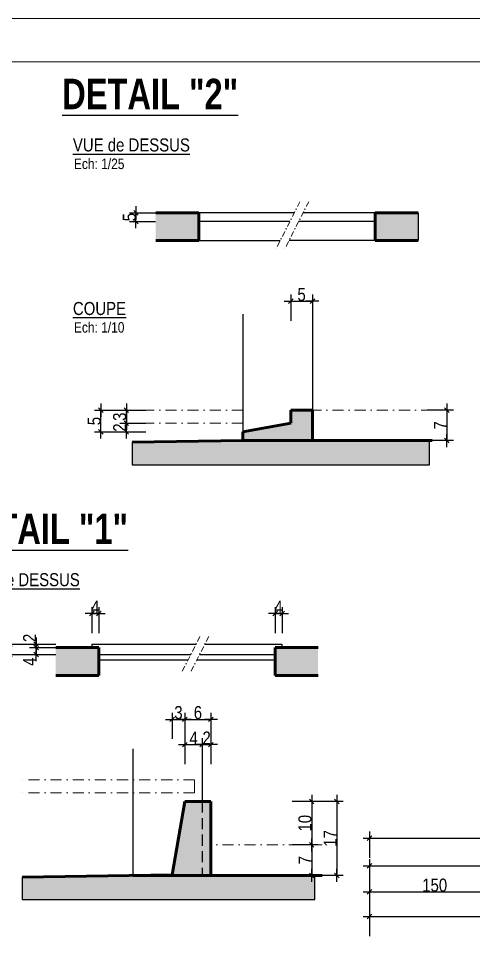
# Model space of a CAD drawing. Header units: centimetres. Extents: x 38820 to 82487, y -36363 to -12804.
# Drawn here: x 48788 to 49311, y -19890 to -18827 of the extents above; entities that cross this region are included whole.
import ezdxf
from ezdxf.enums import TextEntityAlignment as Align

# ---------------------------------------------------------------- set-up
doc = ezdxf.new("R2010")
doc.units = ezdxf.units.CM
doc.header["$LTSCALE"] = 0.5
doc.linetypes.add('CACHEX2', pattern=[19.05, 12.7, -6.35])
doc.linetypes.add('TIRETPTX2', pattern=[50.8, 25.4, -12.7, 0, -12.7])
doc.layers.get('DEFPOINTS').update_dxf_attribs({"linetype": 'CONTINUOUS'})
for name, color, linetype, lineweight in [('01_Cad_1_', 5, 'CONTINUOUS', 9), ('01_murs_coup', 5, 'CONTINUOUS', 60), ('01_tram_axes', 2, 'TIRETPTX2', 9)]:
    doc.layers.add(name, color=color, linetype=linetype, lineweight=lineweight)
for name, color, linetype in [('01_cote_gen', 4, 'CONTINUOUS'), ('01_linteaux', 2, 'CONTINUOUS'), ('01_poch_BN', 9, 'CONTINUOUS'), ('01_texte', 230, 'CONTINUOUS'), ('AA_COTES', 2, 'CONTINUOUS')]:
    doc.layers.add(name, color=color, linetype=linetype)
doc.styles.add('ARIAL NA', font='ARIALN.TTF')
doc.styles.add('impact', font='impact.ttf')
doc.styles.add('STYLE2', font='ARIALN.TTF')
doc.dimstyles.new('JB10', dxfattribs={"dimscale": 0.1, "dimtxt": 150, "dimasz": 15, "dimexe": 0.1, "dimexo": 0.1, "dimgap": 0.09, "dimtad": 1, "dimdec": 1, "dimlfac": 0.2, "dimdsep": 46, "dimtxsty": 'STYLE2', "dimblk1": 'BOND_G', "dimblk2": 'BOND_D', "dimsah": 1, "dimcen": 1.5, "dimdle": 0.01, "dimse1": 1, "dimse2": 1, "dimclrd": 4, "dimclre": 2, "dimclrt": 6, "dimazin": 2, "dimtfac": 2.333333, "dimtdec": 1, "dimtix": 1, "dimtmove": 2, "dimatfit": 3, "dimldrblk": 'BOND_G', "dimfxl": 1, "dimtolj": 1, "dimtzin": 0, "dimarcsym": 0})
doc.dimstyles.new('JB25', dxfattribs={"dimscale": 0.1, "dimtxt": 150, "dimasz": 15, "dimexe": 0.1, "dimexo": 0.1, "dimgap": 0.09, "dimtad": 1, "dimdec": 1, "dimlfac": 0.5, "dimdsep": 46, "dimtxsty": 'STYLE2', "dimblk1": 'BOND_G', "dimblk2": 'BOND_D', "dimsah": 1, "dimcen": 1.5, "dimdle": 0.01, "dimse1": 1, "dimse2": 1, "dimclrd": 4, "dimclre": 2, "dimclrt": 6, "dimazin": 2, "dimtfac": 2.333333, "dimtdec": 1, "dimtix": 1, "dimtmove": 2, "dimatfit": 3, "dimldrblk": 'BOND_G', "dimfxl": 1, "dimtolj": 1, "dimtzin": 0, "dimarcsym": 0})
doc.dimstyles.new('JB50', dxfattribs={"dimscale": 0.1, "dimtxt": 150, "dimasz": 15, "dimexe": 0.1, "dimexo": 0.1, "dimgap": 0.09, "dimtad": 1, "dimdec": 1, "dimdsep": 46, "dimtxsty": 'STYLE2', "dimblk1": 'BOND_G', "dimblk2": 'BOND_D', "dimsah": 1, "dimcen": 1.5, "dimdle": 0.01, "dimse1": 1, "dimse2": 1, "dimclrd": 4, "dimclre": 2, "dimclrt": 6, "dimazin": 2, "dimtfac": 2.333333, "dimtdec": 1, "dimtix": 1, "dimtmove": 2, "dimatfit": 3, "dimldrblk": 'BOND_G', "dimfxl": 1, "dimtolj": 1, "dimtzin": 0, "dimarcsym": 0})

# ---------------------------------------------------------------- blocks, each defined once
blk = doc.blocks.new('BOND_G')
at = {"layer": 'AA_COTES', "color": 0}
for p, q in [((0, -5), (0, 15)), ((5, 0), (-5, 0)), ((1.77, 1.77), (-1.77, -1.77))]:
    blk.add_line(p, q, dxfattribs=at)
blk = doc.blocks.new('BOND_D')
at = {"layer": 'AA_COTES', "color": 0}
for p, q in [((5, 0), (-5, 0)), ((-1.77, -1.77), (1.77, 1.77)), ((0, 5), (0, -15))]:
    blk.add_line(p, q, dxfattribs=at)
blk = doc.blocks.new('*D1467')
at = {"layer": '01_linteaux', "color": 4, "lineweight": -2, "transparency": 16777216}
blk.add_line((49193.1, -19769.2), (50724.1, -19769.2), dxfattribs=at)
at = {"layer": 'DEFPOINTS', "color": 0}
for p in [(50725.6, -19769.2), (49191.6, -19903.2), (50725.6, -19907.7)]:
    blk.add_point(p, dxfattribs=at)
at = {"layer": '01_linteaux', "color": 4, "lineweight": -2, "transparency": 16777216, "xscale": 1.5, "yscale": 1.5, "zscale": 1.5, "rotation": 180}
blk.add_blockref('BOND_G', (49191.6, -19769.2), dxfattribs=at)
at = {"layer": '01_linteaux', "color": 4, "lineweight": -2, "transparency": 16777216, "xscale": 1.5, "yscale": 1.5, "zscale": 1.5}
blk.add_blockref('BOND_D', (50725.6, -19769.2), dxfattribs=at)
at = {"layer": '01_linteaux', "color": 6, "transparency": 16777216, "insert": (49958.6, -19761.5), "char_height": 15, "attachment_point": 5, "style": 'STYLE2'}
blk.add_mtext('\\A1;1534', dxfattribs=at)
blk = doc.blocks.new('*D1494')
at = {"layer": '01_cote_gen', "color": 4, "lineweight": -2, "transparency": 16777216}
blk.add_line((49193.1, -19800.9), (50319.1, -19800.9), dxfattribs=at)
at = {"layer": 'DEFPOINTS', "color": 0}
for p in [(49191.6, -19791.7), (50320.6, -19800.9), (50320.6, -19914)]:
    blk.add_point(p, dxfattribs=at)
at = {"layer": '01_cote_gen', "color": 4, "lineweight": -2, "transparency": 16777216, "xscale": 1.5, "yscale": 1.5, "zscale": 1.5, "rotation": 180}
blk.add_blockref('BOND_G', (49191.6, -19800.9), dxfattribs=at)
at = {"layer": '01_cote_gen', "color": 4, "lineweight": -2, "transparency": 16777216, "xscale": 1.5, "yscale": 1.5, "zscale": 1.5}
blk.add_blockref('BOND_D', (50320.6, -19800.9), dxfattribs=at)
at = {"layer": '01_cote_gen', "color": 6, "transparency": 16777216, "insert": (49756.1, -19793.2), "char_height": 15, "attachment_point": 5, "style": 'STYLE2'}
blk.add_mtext('\\A1;1129', dxfattribs=at)
blk = doc.blocks.new('*D1497')
at = {"layer": '01_cote_gen', "color": 4, "lineweight": -2, "transparency": 16777216}
blk.add_line((49193.1, -19830.9), (49340.1, -19830.9), dxfattribs=at)
at = {"layer": 'DEFPOINTS', "color": 0}
for p in [(49341.6, -19830.9), (49191.6, -19856.5), (49341.6, -19856.5)]:
    blk.add_point(p, dxfattribs=at)
at = {"layer": '01_cote_gen', "color": 4, "lineweight": -2, "transparency": 16777216, "xscale": 1.5, "yscale": 1.5, "zscale": 1.5, "rotation": 180}
blk.add_blockref('BOND_G', (49191.6, -19830.9), dxfattribs=at)
at = {"layer": '01_cote_gen', "color": 4, "lineweight": -2, "transparency": 16777216, "xscale": 1.5, "yscale": 1.5, "zscale": 1.5}
blk.add_blockref('BOND_D', (49341.6, -19830.9), dxfattribs=at)
at = {"layer": '01_cote_gen', "color": 6, "transparency": 16777216, "insert": (49266.6, -19823.3), "char_height": 15, "attachment_point": 5, "style": 'STYLE2'}
blk.add_mtext('\\A1;150', dxfattribs=at)
blk = doc.blocks.new('*D1504')
at = {"layer": '01_cote_gen', "color": 4, "lineweight": -2, "transparency": 16777216}
blk.add_line((49193.1, -19859.4), (49826.1, -19859.4), dxfattribs=at)
at = {"layer": 'DEFPOINTS', "color": 0}
for p in [(49827.6, -19859.4), (49191.6, -19881.9), (49827.6, -19914)]:
    blk.add_point(p, dxfattribs=at)
at = {"layer": '01_cote_gen', "color": 4, "lineweight": -2, "transparency": 16777216, "xscale": 1.5, "yscale": 1.5, "zscale": 1.5, "rotation": 180}
blk.add_blockref('BOND_G', (49191.6, -19859.4), dxfattribs=at)
at = {"layer": '01_cote_gen', "color": 4, "lineweight": -2, "transparency": 16777216, "xscale": 1.5, "yscale": 1.5, "zscale": 1.5}
blk.add_blockref('BOND_D', (49827.6, -19859.4), dxfattribs=at)
at = {"layer": '01_cote_gen', "color": 6, "transparency": 16777216, "insert": (49509.6, -19851.7), "char_height": 15, "attachment_point": 5, "style": 'STYLE2'}
blk.add_mtext('\\A1;636', dxfattribs=at)
blk = doc.blocks.new('*D1752')
at = {"layer": '01_cote_gen', "color": 4, "lineweight": -2, "transparency": 16777216}
blk.add_line((49280.6, -19278.7), (49280.6, -19310.7), dxfattribs=at)
at = {"layer": 'DEFPOINTS', "color": 0}
for p in [(49135.9, -19277.2), (49154.8, -19312.2), (49280.6, -19312.2)]:
    blk.add_point(p, dxfattribs=at)
at = {"layer": '01_cote_gen', "color": 4, "lineweight": -2, "transparency": 16777216, "xscale": 1.5, "yscale": 1.5, "zscale": 1.5}
for name, p, rotation in [('BOND_G', (49280.6, -19277.2), 90), ('BOND_D', (49280.6, -19312.2), 270)]:
    blk.add_blockref(name, p, dxfattribs=dict(at, rotation=rotation))
at = {"layer": '01_cote_gen', "color": 6, "transparency": 16777216, "insert": (49273.1, -19294.7), "char_height": 15, "attachment_point": 5, "rotation": 90, "style": 'STYLE2'}
blk.add_mtext('\\A1;7', dxfattribs=at)
blk = doc.blocks.new('*D1753')
at = {"layer": '01_cote_gen', "color": 4, "lineweight": -2, "transparency": 16777216}
blk.add_line((48922.8, -19058.8), (48922.8, -19051.8), dxfattribs=at)
at = {"layer": 'DEFPOINTS', "color": 0}
for p in [(48922.8, -19050.3), (48995.1, -19050.3), (48995.1, -19060.3)]:
    blk.add_point(p, dxfattribs=at)
at = {"layer": '01_cote_gen', "color": 4, "lineweight": -2, "transparency": 16777216, "xscale": 1.5, "yscale": 1.5, "zscale": 1.5}
for name, p, rotation in [('BOND_D', (48922.8, -19050.3), 90), ('BOND_G', (48922.8, -19060.3), 270)]:
    blk.add_blockref(name, p, dxfattribs=dict(at, rotation=rotation))
at = {"layer": '01_cote_gen', "color": 6, "transparency": 16777216, "insert": (48915.2, -19055.3), "char_height": 15, "attachment_point": 5, "rotation": 90, "style": 'STYLE2'}
blk.add_mtext('\\A1;5', dxfattribs=at)
blk = doc.blocks.new('*D1754')
at = {"layer": '01_cote_gen', "color": 4, "lineweight": -2, "transparency": 16777216}
blk.add_line((49102.4, -19151.8), (49124.4, -19151.8), dxfattribs=at)
at = {"layer": 'DEFPOINTS', "color": 0}
for p in [(49125.9, -19151.8), (49100.9, -19277.2), (49125.9, -19269.5)]:
    blk.add_point(p, dxfattribs=at)
at = {"layer": '01_cote_gen', "color": 4, "lineweight": -2, "transparency": 16777216, "xscale": 1.5, "yscale": 1.5, "zscale": 1.5, "rotation": 180}
blk.add_blockref('BOND_G', (49100.9, -19151.8), dxfattribs=at)
at = {"layer": '01_cote_gen', "color": 4, "lineweight": -2, "transparency": 16777216, "xscale": 1.5, "yscale": 1.5, "zscale": 1.5}
blk.add_blockref('BOND_D', (49125.9, -19151.8), dxfattribs=at)
at = {"layer": '01_cote_gen', "color": 6, "transparency": 16777216, "insert": (49113.4, -19144.2), "char_height": 15, "attachment_point": 5, "style": 'STYLE2'}
blk.add_mtext('\\A1;5', dxfattribs=at)
blk = doc.blocks.new('*D1742')
at = {"layer": '01_cote_gen', "color": 4, "lineweight": -2, "transparency": 16777216}
blk.add_line((48911.7, -19300.7), (48911.7, -19293.7), dxfattribs=at)
at = {"layer": 'DEFPOINTS', "color": 0}
for p in [(48911.7, -19292.2), (49024.1, -19292.2), (49045.9, -19302.2)]:
    blk.add_point(p, dxfattribs=at)
at = {"layer": '01_cote_gen', "color": 4, "lineweight": -2, "transparency": 16777216, "xscale": 1.5, "yscale": 1.5, "zscale": 1.5}
for name, p, rotation in [('BOND_D', (48911.7, -19292.2), 90), ('BOND_G', (48911.7, -19302.2), 270)]:
    blk.add_blockref(name, p, dxfattribs=dict(at, rotation=rotation))
at = {"layer": '01_cote_gen', "color": 6, "transparency": 16777216, "insert": (48904.1, -19297.2), "char_height": 15, "attachment_point": 5, "rotation": 90, "style": 'STYLE2'}
blk.add_mtext('\\A1;2', dxfattribs=at)
blk = doc.blocks.new('*D1743')
at = {"layer": '01_cote_gen', "color": 4, "lineweight": -2, "transparency": 16777216}
blk.add_line((48911.7, -19290.7), (48911.7, -19278.7), dxfattribs=at)
at = {"layer": 'DEFPOINTS', "color": 0}
for p in [(48911.7, -19277.2), (49024.1, -19277.2), (48940.2, -19292.2)]:
    blk.add_point(p, dxfattribs=at)
at = {"layer": '01_cote_gen', "color": 4, "lineweight": -2, "transparency": 16777216, "xscale": 1.5, "yscale": 1.5, "zscale": 1.5}
for name, p, rotation in [('BOND_D', (48911.7, -19277.2), 90), ('BOND_G', (48911.7, -19292.2), 270)]:
    blk.add_blockref(name, p, dxfattribs=dict(at, rotation=rotation))
at = {"layer": '01_cote_gen', "color": 6, "transparency": 16777216, "insert": (48904, -19284.7), "char_height": 15, "attachment_point": 5, "rotation": 90, "style": 'STYLE2'}
blk.add_mtext('\\A1;3', dxfattribs=at)
blk = doc.blocks.new('*D1744')
at = {"layer": '01_cote_gen', "color": 4, "lineweight": -2, "transparency": 16777216}
blk.add_line((48882.5, -19300.7), (48882.5, -19278.7), dxfattribs=at)
at = {"layer": 'DEFPOINTS', "color": 0}
for p in [(48882.5, -19277.2), (48928, -19277.2), (48934.2, -19302.2)]:
    blk.add_point(p, dxfattribs=at)
at = {"layer": '01_cote_gen', "color": 4, "lineweight": -2, "transparency": 16777216, "xscale": 1.5, "yscale": 1.5, "zscale": 1.5}
for name, p, rotation in [('BOND_D', (48882.5, -19277.2), 90), ('BOND_G', (48882.5, -19302.2), 270)]:
    blk.add_blockref(name, p, dxfattribs=dict(at, rotation=rotation))
at = {"layer": '01_cote_gen', "color": 6, "transparency": 16777216, "insert": (48874.8, -19289.7), "char_height": 15, "attachment_point": 5, "rotation": 90, "style": 'STYLE2'}
blk.add_mtext('\\A1;5', dxfattribs=at)
blk = doc.blocks.new('*D1763')
at = {"layer": '01_cote_gen', "color": 4, "lineweight": -2, "transparency": 16777216}
blk.add_line((48980.6, -19632.6), (49007.6, -19632.6), dxfattribs=at)
at = {"layer": 'DEFPOINTS', "color": 0}
for p in [(49009.1, -19632.6), (48979.1, -19727), (49009.1, -19727)]:
    blk.add_point(p, dxfattribs=at)
at = {"layer": '01_cote_gen', "color": 4, "lineweight": -2, "transparency": 16777216, "xscale": 1.5, "yscale": 1.5, "zscale": 1.5, "rotation": 180}
blk.add_blockref('BOND_G', (48979.1, -19632.6), dxfattribs=at)
at = {"layer": '01_cote_gen', "color": 4, "lineweight": -2, "transparency": 16777216, "xscale": 1.5, "yscale": 1.5, "zscale": 1.5}
blk.add_blockref('BOND_D', (49009.1, -19632.6), dxfattribs=at)
at = {"layer": '01_cote_gen', "color": 6, "transparency": 16777216, "insert": (48994.1, -19624.9), "char_height": 15, "attachment_point": 5, "style": 'STYLE2'}
blk.add_mtext('\\A1;6', dxfattribs=at)
blk = doc.blocks.new('*D1764')
at = {"layer": '01_cote_gen', "color": 4, "lineweight": -2, "transparency": 16777216}
blk.add_line((48980.6, -19661.7), (48997.6, -19661.7), dxfattribs=at)
at = {"layer": 'DEFPOINTS', "color": 0}
for p in [(48979.1, -19655.1), (48999.1, -19661.7), (48999.1, -19666.7)]:
    blk.add_point(p, dxfattribs=at)
at = {"layer": '01_cote_gen', "color": 4, "lineweight": -2, "transparency": 16777216, "xscale": 1.5, "yscale": 1.5, "zscale": 1.5, "rotation": 180}
blk.add_blockref('BOND_G', (48979.1, -19661.7), dxfattribs=at)
at = {"layer": '01_cote_gen', "color": 4, "lineweight": -2, "transparency": 16777216, "xscale": 1.5, "yscale": 1.5, "zscale": 1.5}
blk.add_blockref('BOND_D', (48999.1, -19661.7), dxfattribs=at)
at = {"layer": '01_cote_gen', "color": 6, "transparency": 16777216, "insert": (48989.1, -19654.2), "char_height": 15, "attachment_point": 5, "style": 'STYLE2'}
blk.add_mtext('\\A1;4', dxfattribs=at)
blk = doc.blocks.new('*D1760')
at = {"layer": '01_cote_gen', "color": 4, "lineweight": -2, "transparency": 16777216}
blk.add_line((49000.6, -19661.7), (49007.6, -19661.7), dxfattribs=at)
at = {"layer": 'DEFPOINTS', "color": 0}
for p in [(49009.1, -19657.8), (48999.1, -19671.8), (49009.1, -19661.7)]:
    blk.add_point(p, dxfattribs=at)
at = {"layer": '01_cote_gen', "color": 4, "lineweight": -2, "transparency": 16777216, "xscale": 1.5, "yscale": 1.5, "zscale": 1.5, "rotation": 180}
blk.add_blockref('BOND_G', (48999.1, -19661.7), dxfattribs=at)
at = {"layer": '01_cote_gen', "color": 4, "lineweight": -2, "transparency": 16777216, "xscale": 1.5, "yscale": 1.5, "zscale": 1.5}
blk.add_blockref('BOND_D', (49009.1, -19661.7), dxfattribs=at)
at = {"layer": '01_cote_gen', "color": 6, "transparency": 16777216, "insert": (49004.1, -19654.1), "char_height": 15, "attachment_point": 5, "style": 'STYLE2'}
blk.add_mtext('\\A1;2', dxfattribs=at)
blk = doc.blocks.new('*D1765')
at = {"layer": '01_cote_gen', "color": 4, "lineweight": -2, "transparency": 16777216}
blk.add_line((49153.9, -19728.5), (49153.9, -19810.5), dxfattribs=at)
at = {"layer": 'DEFPOINTS', "color": 0}
for p in [(49009.1, -19727), (49028, -19812), (49153.9, -19812)]:
    blk.add_point(p, dxfattribs=at)
at = {"layer": '01_cote_gen', "color": 4, "lineweight": -2, "transparency": 16777216, "xscale": 1.5, "yscale": 1.5, "zscale": 1.5}
for name, p, rotation in [('BOND_G', (49153.9, -19727), 90), ('BOND_D', (49153.9, -19812), 270)]:
    blk.add_blockref(name, p, dxfattribs=dict(at, rotation=rotation))
at = {"layer": '01_cote_gen', "color": 6, "transparency": 16777216, "insert": (49146.4, -19769.5), "char_height": 15, "attachment_point": 5, "rotation": 90, "style": 'STYLE2'}
blk.add_mtext('\\A1;17', dxfattribs=at)
blk = doc.blocks.new('*D1766')
at = {"layer": '01_cote_gen', "color": 4, "lineweight": -2, "transparency": 16777216}
blk.add_line((48965.8, -19632.6), (48977.6, -19632.6), dxfattribs=at)
at = {"layer": 'DEFPOINTS', "color": 0}
for p in [(48979.1, -19632.6), (48979.1, -19727), (48964.3, -19811.3)]:
    blk.add_point(p, dxfattribs=at)
at = {"layer": '01_cote_gen', "color": 4, "lineweight": -2, "transparency": 16777216, "xscale": 1.5, "yscale": 1.5, "zscale": 1.5, "rotation": 180}
blk.add_blockref('BOND_G', (48964.3, -19632.6), dxfattribs=at)
at = {"layer": '01_cote_gen', "color": 4, "lineweight": -2, "transparency": 16777216, "xscale": 1.5, "yscale": 1.5, "zscale": 1.5}
blk.add_blockref('BOND_D', (48979.1, -19632.6), dxfattribs=at)
at = {"layer": '01_cote_gen', "color": 6, "transparency": 16777216, "insert": (48971.7, -19624.9), "char_height": 15, "attachment_point": 5, "style": 'STYLE2'}
blk.add_mtext('\\A1;3', dxfattribs=at)
blk = doc.blocks.new('*D1767')
at = {"layer": '01_cote_gen', "color": 4, "lineweight": -2, "transparency": 16777216}
blk.add_line((48807.9, -19556.6), (48807.9, -19551.6), dxfattribs=at)
at = {"layer": 'DEFPOINTS', "color": 0}
for p in [(48807.9, -19550.1), (48880, -19550.1), (48895.8, -19558.1)]:
    blk.add_point(p, dxfattribs=at)
at = {"layer": '01_cote_gen', "color": 4, "lineweight": -2, "transparency": 16777216, "xscale": 1.5, "yscale": 1.5, "zscale": 1.5}
for name, p, rotation in [('BOND_D', (48807.9, -19550.1), 90), ('BOND_G', (48807.9, -19558.1), 270)]:
    blk.add_blockref(name, p, dxfattribs=dict(at, rotation=rotation))
at = {"layer": '01_cote_gen', "color": 6, "transparency": 16777216, "insert": (48800.4, -19566.3), "char_height": 15, "attachment_point": 5, "rotation": 90, "style": 'STYLE2'}
blk.add_mtext('\\A1;4', dxfattribs=at)
blk = doc.blocks.new('*D1761')
at = {"layer": '01_cote_gen', "color": 4, "lineweight": -2, "transparency": 16777216}
blk.add_line((48777.7, -19556.6), (48777.7, -19547.6), dxfattribs=at)
at = {"layer": 'DEFPOINTS', "color": 0}
for p in [(48777.7, -19546.1), (48820.4, -19546.1), (48819.6, -19558.1)]:
    blk.add_point(p, dxfattribs=at)
at = {"layer": '01_cote_gen', "color": 4, "lineweight": -2, "transparency": 16777216, "xscale": 1.5, "yscale": 1.5, "zscale": 1.5}
for name, p, rotation in [('BOND_D', (48777.7, -19546.1), 90), ('BOND_G', (48777.7, -19558.1), 270)]:
    blk.add_blockref(name, p, dxfattribs=dict(at, rotation=rotation))
at = {"layer": '01_cote_gen', "color": 6, "transparency": 16777216, "insert": (48770, -19552.1), "char_height": 15, "attachment_point": 5, "rotation": 90, "style": 'STYLE2'}
blk.add_mtext('\\A1;6', dxfattribs=at)
blk = doc.blocks.new('*D1762')
at = {"layer": '01_cote_gen', "color": 4, "lineweight": -2, "transparency": 16777216}
blk.add_line((48807.9, -19548.6), (48807.9, -19547.6), dxfattribs=at)
at = {"layer": 'DEFPOINTS', "color": 0}
for p in [(48800.2, -19546.1), (48800.4, -19550.1), (48807.9, -19546.1)]:
    blk.add_point(p, dxfattribs=at)
at = {"layer": '01_cote_gen', "color": 4, "lineweight": -2, "transparency": 16777216, "xscale": 1.5, "yscale": 1.5, "zscale": 1.5}
for name, p, rotation in [('BOND_D', (48807.9, -19546.1), 90), ('BOND_G', (48807.9, -19550.1), 270)]:
    blk.add_blockref(name, p, dxfattribs=dict(at, rotation=rotation))
at = {"layer": '01_cote_gen', "color": 6, "transparency": 16777216, "insert": (48800.4, -19539), "char_height": 15, "attachment_point": 5, "rotation": 90, "style": 'STYLE2'}
blk.add_mtext('\\A1;2', dxfattribs=at)
blk = doc.blocks.new('*D1768')
at = {"layer": '01_cote_gen', "color": 4, "lineweight": -2, "transparency": 16777216}
for p, q in [((48870.5, -19511), (48869, -19511)), ((48880, -19511), (48872, -19511)), ((48881.5, -19511), (48883, -19511))]:
    blk.add_line(p, q, dxfattribs=at)
at = {"layer": 'DEFPOINTS', "color": 0}
for p in [(48872, -19511), (48872, -19546.1), (48880, -19550.1)]:
    blk.add_point(p, dxfattribs=at)
at = {"layer": '01_cote_gen', "color": 4, "lineweight": -2, "transparency": 16777216, "xscale": 1.5, "yscale": 1.5, "zscale": 1.5}
blk.add_blockref('BOND_D', (48872, -19511), dxfattribs=at)
at = {"layer": '01_cote_gen', "color": 4, "lineweight": -2, "transparency": 16777216, "xscale": 1.5, "yscale": 1.5, "zscale": 1.5, "rotation": 180}
blk.add_blockref('BOND_G', (48880, -19511), dxfattribs=at)
at = {"layer": '01_cote_gen', "color": 6, "transparency": 16777216, "insert": (48876, -19503.5), "char_height": 15, "attachment_point": 5, "style": 'STYLE2'}
blk.add_mtext('\\A1;4', dxfattribs=at)
blk = doc.blocks.new('*D1769')
at = {"layer": '01_cote_gen', "color": 4, "lineweight": -2, "transparency": 16777216}
for p, q in [((49081.4, -19511), (49079.9, -19511)), ((49090.9, -19511), (49082.9, -19511)), ((49092.4, -19511), (49093.9, -19511))]:
    blk.add_line(p, q, dxfattribs=at)
at = {"layer": 'DEFPOINTS', "color": 0}
for p in [(49082.9, -19511), (49082.9, -19550.1), (49090.9, -19550.1)]:
    blk.add_point(p, dxfattribs=at)
at = {"layer": '01_cote_gen', "color": 4, "lineweight": -2, "transparency": 16777216, "xscale": 1.5, "yscale": 1.5, "zscale": 1.5}
blk.add_blockref('BOND_D', (49082.9, -19511), dxfattribs=at)
at = {"layer": '01_cote_gen', "color": 4, "lineweight": -2, "transparency": 16777216, "xscale": 1.5, "yscale": 1.5, "zscale": 1.5, "rotation": 180}
blk.add_blockref('BOND_G', (49090.9, -19511), dxfattribs=at)
at = {"layer": '01_cote_gen', "color": 6, "transparency": 16777216, "insert": (49086.9, -19503.5), "char_height": 15, "attachment_point": 5, "style": 'STYLE2'}
blk.add_mtext('\\A1;4', dxfattribs=at)
blk = doc.blocks.new('*D1849')
at = {"layer": '01_cote_gen', "color": 4, "lineweight": -2, "transparency": 16777216}
blk.add_line((49125, -19728.5), (49125, -19775.5), dxfattribs=at)
at = {"layer": 'DEFPOINTS', "color": 0}
for p in [(49009.1, -19727), (49061.9, -19777), (49125, -19777)]:
    blk.add_point(p, dxfattribs=at)
at = {"layer": '01_cote_gen', "color": 4, "lineweight": -2, "transparency": 16777216, "xscale": 1.5, "yscale": 1.5, "zscale": 1.5}
for name, p, rotation in [('BOND_G', (49125, -19727), 90), ('BOND_D', (49125, -19777), 270)]:
    blk.add_blockref(name, p, dxfattribs=dict(at, rotation=rotation))
at = {"layer": '01_cote_gen', "color": 6, "transparency": 16777216, "insert": (49117.3, -19752), "char_height": 15, "attachment_point": 5, "rotation": 90, "style": 'STYLE2'}
blk.add_mtext('\\A1;10', dxfattribs=at)
blk = doc.blocks.new('*D1850')
at = {"layer": '01_cote_gen', "color": 4, "lineweight": -2, "transparency": 16777216}
blk.add_line((49125, -19778.5), (49125, -19810.5), dxfattribs=at)
at = {"layer": 'DEFPOINTS', "color": 0}
for p in [(49112.4, -19777), (49112.4, -19812), (49125, -19812)]:
    blk.add_point(p, dxfattribs=at)
at = {"layer": '01_cote_gen', "color": 4, "lineweight": -2, "transparency": 16777216, "xscale": 1.5, "yscale": 1.5, "zscale": 1.5}
for name, p, rotation in [('BOND_G', (49125, -19777), 90), ('BOND_D', (49125, -19812), 270)]:
    blk.add_blockref(name, p, dxfattribs=dict(at, rotation=rotation))
at = {"layer": '01_cote_gen', "color": 6, "transparency": 16777216, "insert": (49117.5, -19794.5), "char_height": 15, "attachment_point": 5, "rotation": 90, "style": 'STYLE2'}
blk.add_mtext('\\A1;7', dxfattribs=at)

msp = doc.modelspace()

# ---------------------------------------------------------------- hatches: boundary and pattern name
at = {"layer": '01_poch_BN'}
h = msp.add_hatch(color=256, dxfattribs=at)
h.dxf.hatch_style = 1
h.paths.add_polyline_path([(48995.078, -19050.271), (48945.553, -19050.271), (48945.553, -19082.271), (48995.078, -19082.271)])
h.paths.add_polyline_path([(49247.475, -19050.271), (49197.951, -19050.271), (49197.951, -19082.271), (49247.475, -19082.271)])
h = msp.add_hatch(color=256, dxfattribs=at)
h.dxf.hatch_style = 1
h.paths.add_polyline_path([(49125.85, -19277.236), (49100.85, -19277.236), (49100.85, -19267.236), (49100.85, -19292.236), (49045.85, -19302.236), (49045.85, -19277.236), (49045.85, -19312.236), (49125.85, -19312.236)])
h.paths.add_polyline_path([(49260.589, -19312.236), (49045.85, -19312.236), (49045.85, -19312.209), (48918.497, -19314.109), (48918.497, -19340.009), (49260.589, -19340.009)])
h = msp.add_hatch(color=256, dxfattribs=at)
h.dxf.hatch_style = 1
h.paths.add_polyline_path([(48879.98, -19550.074), (48830.455, -19550.074), (48830.455, -19582.074), (48879.98, -19582.074)])
h.paths.add_polyline_path([(49132.377, -19550.074), (49082.852, -19550.074), (49082.852, -19582.074), (49132.377, -19582.074)])
h = msp.add_hatch(color=256, dxfattribs=at)
h.dxf.hatch_style = 1
h.paths.add_polyline_path([(49009.124, -19727.039), (48979.124, -19727.039), (48964.094, -19812.039), (49009.124, -19812.039)])
h.paths.add_polyline_path([(49128.752, -19812.039), (49009.124, -19812.039), (48964.094, -19812.039), (48964.27, -19811.338), (48791.77, -19813.912), (48791.77, -19839.812), (49128.752, -19839.812)])

# ---------------------------------------------------------------- linework, layer by layer
at = {"layer": '01_Cad_1_'}
msp.add_line((54108.056, -18826.925), (48168.056, -18826.925), dxfattribs=at)
at = {"layer": '01_Cad_1_', "color": 2}
msp.add_line((54058.056, -18876.925), (48218.056, -18876.925), dxfattribs=at)
at = {"layer": '01_linteaux'}
for p, q in [((49104.998, -19050.271), (48995.078, -19050.271)), ((49197.951, -19050.271), (49115.141, -19050.271)), ((49099.942, -19060.271), (48995.078, -19060.271)), ((49197.951, -19060.271), (49110.086, -19060.271)), ((48995.078, -19082.271), (49088.82, -19082.271)), ((49197.951, -19082.271), (49098.964, -19082.271)), ((49045.85, -19166.887), (49045.85, -19302.236)), ((49125.85, -19166.887), (49125.85, -19277.236)), ((48871.98, -19546.074), (48991.922, -19546.074)), ((48871.98, -19546.074), (48871.98, -19550.074)), ((49002.065, -19546.074), (49090.852, -19546.074)), ((49090.852, -19546.074), (49090.852, -19550.074)), ((48879.98, -19558.074), (48985.855, -19558.074)), ((48879.98, -19564.074), (48982.822, -19564.074)), ((48992.965, -19564.074), (49082.852, -19564.074)), ((48995.999, -19558.074), (49082.852, -19558.074)), ((48919.124, -19666.69), (48919.124, -19812.039)), ((48999.124, -19666.69), (48999.124, -19727.039)), ((49009.124, -19812.039), (48999.124, -19812.039))]:
    msp.add_line(p, q, dxfattribs=at)
at = {"layer": '01_linteaux', "linetype": 'CACHEX2', "ltscale": 2}
msp.add_line((48999.124, -19727.039), (48999.124, -19812.039), dxfattribs=at)
at = {"layer": '01_murs_coup'}
for p, q in [((48995.078, -19050.271), (48945.553, -19050.271)), ((48995.078, -19050.271), (48995.078, -19082.271)), ((49197.951, -19050.271), (49197.951, -19082.271)), ((49247.475, -19050.271), (49197.951, -19050.271)), ((48995.078, -19082.271), (48945.553, -19082.271)), ((49247.475, -19082.271), (49197.951, -19082.271)), ((49100.85, -19277.236), (49100.85, -19292.236)), ((49125.85, -19277.236), (49100.85, -19277.236)), ((49125.85, -19277.236), (49125.85, -19312.236)), ((49045.85, -19302.236), (49100.85, -19292.236)), ((49045.85, -19302.236), (49045.85, -19312.236)), ((49045.85, -19312.209), (48918.497, -19314.109)), ((49263.668, -19312.236), (49045.85, -19312.236)), ((49263.668, -19312.236), (49135.85, -19312.236)), ((48879.98, -19550.074), (48830.455, -19550.074)), ((48879.98, -19550.074), (48879.98, -19582.074)), ((49082.852, -19550.074), (49082.852, -19582.074)), ((49132.377, -19550.074), (49082.852, -19550.074)), ((48879.98, -19582.074), (48830.455, -19582.074)), ((49132.377, -19582.074), (49082.852, -19582.074)), ((48979.124, -19727.039), (48964.27, -19811.338)), ((49009.124, -19727.039), (48979.124, -19727.039)), ((49009.124, -19727.039), (49009.124, -19812.039)), ((48964.27, -19811.338), (48791.77, -19813.912)), ((49136.941, -19812.039), (48919.124, -19812.039)), ((49136.941, -19812.039), (49009.124, -19812.039))]:
    msp.add_line(p, q, dxfattribs=at)
at = {"layer": '01_poch_BN'}
for p, q in [((49247.475, -19050.271), (49247.475, -19082.271)), ((48918.497, -19314.109), (48918.497, -19340.009)), ((49260.589, -19340.009), (49260.589, -19312.236)), ((48918.497, -19340.009), (49260.589, -19340.009)), ((48791.77, -19813.912), (48791.77, -19839.812)), ((49128.752, -19839.812), (49128.752, -19812.039)), ((48791.77, -19839.812), (49128.752, -19839.812))]:
    msp.add_line(p, q, dxfattribs=at)
at = {"layer": '01_tram_axes', "ltscale": 0.5}
for p, q in [((49111.431, -19037.545), (49082.791, -19094.198)), ((49121.575, -19037.545), (49092.934, -19094.198)), ((48996.333, -19537.347), (48974.996, -19579.553)), ((49006.477, -19537.347), (48985.14, -19579.553))]:
    msp.add_line(p, q, dxfattribs=at)
at = {"layer": '01_tram_axes', "ltscale": 2}
for p, q in [((49125.85, -19217.236), (49125.85, -19232.236)), ((48990.152, -19702.039), (48990.152, -19717.039))]:
    msp.add_line(p, q, dxfattribs=at)
at = {"layer": '01_tram_axes'}
for p, q in [((49045.85, -19277.236), (48918.497, -19277.236)), ((49263.668, -19277.236), (49125.85, -19277.236)), ((49045.85, -19292.236), (48918.497, -19292.236)), ((48990.152, -19702.039), (48791.77, -19702.039)), ((48990.152, -19717.039), (48791.77, -19717.039)), ((49136.941, -19777.039), (49009.124, -19777.039))]:
    msp.add_line(p, q, dxfattribs=at)

# ---------------------------------------------------------------- texts
at = {"layer": '01_texte', "style": 'impact'}
for s, p in [('%%UDETAIL "2"', (48939.122, -18941.683)), ('%%UDETAIL "1"', (48812.395, -19441.486))]:
    msp.add_text(s, height=35, dxfattribs=at).set_placement(p, align=Align.BOTTOM_CENTER)
at = {"layer": '01_texte', "style": 'ARIAL NA'}
for s, height, p in [('%%UVUE de DESSUS', 15, (48850.246, -18979.757)), (' Ech: 1/25', 12, (48847.591, -18999.986)), ('%%UCOUPE', 15, (48850.246, -19167.809)), (' Ech: 1/10', 12, (48847.591, -19188.038)), ('%%UVUE de DESSUS', 15, (48723.519, -19479.56))]:
    msp.add_text(s, height=height, dxfattribs=at).set_placement(p)

# ---------------------------------------------------------------- dimensions: what is measured, and where the dimension line sits
at = {"layer": '01_cote_gen'}
for base, p1, p2, dimstyle, picture, middle in [((48922.803, -19050.271), (48995.078, -19060.271), (48995.078, -19050.271), 'JB25', '*D1753', (48915.166, -19055.271)), ((48882.453, -19277.236), (48934.17, -19302.236), (48928.044, -19277.236), 'JB10', '*D1744', (48874.816, -19289.736)), ((48911.67, -19277.236), (48940.245, -19292.236), (49024.116, -19277.236), 'JB10', '*D1743', (48904.002, -19284.736)), ((49280.62, -19312.236), (49135.85, -19277.236), (49154.759, -19312.236), 'JB10', '*D1752', (49273.111, -19294.736)), ((48911.67, -19292.236), (49045.85, -19302.236), (49024.116, -19292.236), 'JB10', '*D1742', (48904.13, -19297.236)), ((48777.676, -19546.074), (48819.561, -19558.074), (48820.432, -19546.074), 'JB25', '*D1761', (48770.009, -19552.074)), ((49153.893, -19812.039), (49009.124, -19727.039), (49028.033, -19812.039), 'JB10', '*D1765', (49146.354, -19769.539)), ((49124.975, -19777.039), (49009.124, -19727.039), (49061.935, -19777.039), 'JB10', '*D1849', (49117.307, -19752.039)), ((49124.975, -19812.039), (49112.367, -19777.039), (49112.367, -19812.039), 'JB10', '*D1850', (49117.466, -19794.539))]:
    dim = msp.add_linear_dim(base=base, p1=p1, p2=p2, angle=90, dimstyle=dimstyle, dxfattribs=at)
    dim.commit()
    dim.dimension.update_dxf_attribs({"geometry": picture, "text_midpoint": middle})
for base, p1, p2, dimstyle, picture, middle in [((49125.85, -19151.788), (49100.85, -19277.236), (49125.85, -19269.534), 'JB10', '*D1754', (49113.35, -19144.151)), ((48871.98, -19511.007), (48879.98, -19550.074), (48871.98, -19546.074), 'JB25', '*D1768', (48875.98, -19503.498)), ((49082.852, -19511.007), (49090.852, -19550.074), (49082.852, -19550.074), 'JB25', '*D1769', (49086.852, -19503.498)), ((48979.124, -19632.604), (48964.27, -19811.338), (48979.124, -19727.039), 'JB10', '*D1766', (48971.697, -19624.936)), ((49009.124, -19632.604), (48979.124, -19727.039), (49009.124, -19727.039), 'JB10', '*D1763', (48994.124, -19624.936)), ((48999.124, -19661.663), (48979.124, -19655.104), (48999.124, -19666.69), 'JB10', '*D1764', (48989.124, -19654.154)), ((49009.124, -19661.663), (48999.124, -19671.815), (49009.124, -19657.755), 'JB10', '*D1760', (49004.124, -19654.123)), ((50320.619, -19800.913), (49191.614, -19791.692), (50320.619, -19914.034), 'JB50', '*D1494', (49756.117, -19793.245)), ((49341.614, -19830.937), (49191.614, -19856.511), (49341.614, -19856.511), 'JB50', '*D1497', (49266.614, -19823.269)), ((49827.598, -19859.398), (49191.614, -19881.898), (49827.598, -19914.034), 'JB50', '*D1504', (49509.606, -19851.73))]:
    dim = msp.add_linear_dim(base=base, p1=p1, p2=p2, dimstyle=dimstyle, dxfattribs=at)
    dim.commit()
    dim.dimension.update_dxf_attribs({"geometry": picture, "text_midpoint": middle})
for base, p1, p2, picture, middle in [((48807.92, -19546.074), (48800.42, -19550.074), (48800.176, -19546.074), '*D1762', (48800.38, -19539.005)), ((48807.92, -19550.074), (48895.817, -19558.074), (48879.98, -19550.074), '*D1767', (48800.411, -19566.25))]:
    dim = msp.add_linear_dim(base=base, p1=p1, p2=p2, angle=90, dimstyle='JB25', dxfattribs=at)
    dim.commit()
    dim.dimension.update_dxf_attribs({"geometry": picture, "text_midpoint": middle, "dimtype": 160})
at = {"layer": '01_linteaux'}
dim = msp.add_linear_dim(base=(50725.613, -19769.192), p1=(49191.614, -19903.153), p2=(50725.613, -19907.651), dimstyle='JB50', dxfattribs=at)
dim.commit()
dim.dimension.update_dxf_attribs({"geometry": '*D1467', "text_midpoint": (49958.614, -19761.524)})

doc.saveas('drawing.dxf')
